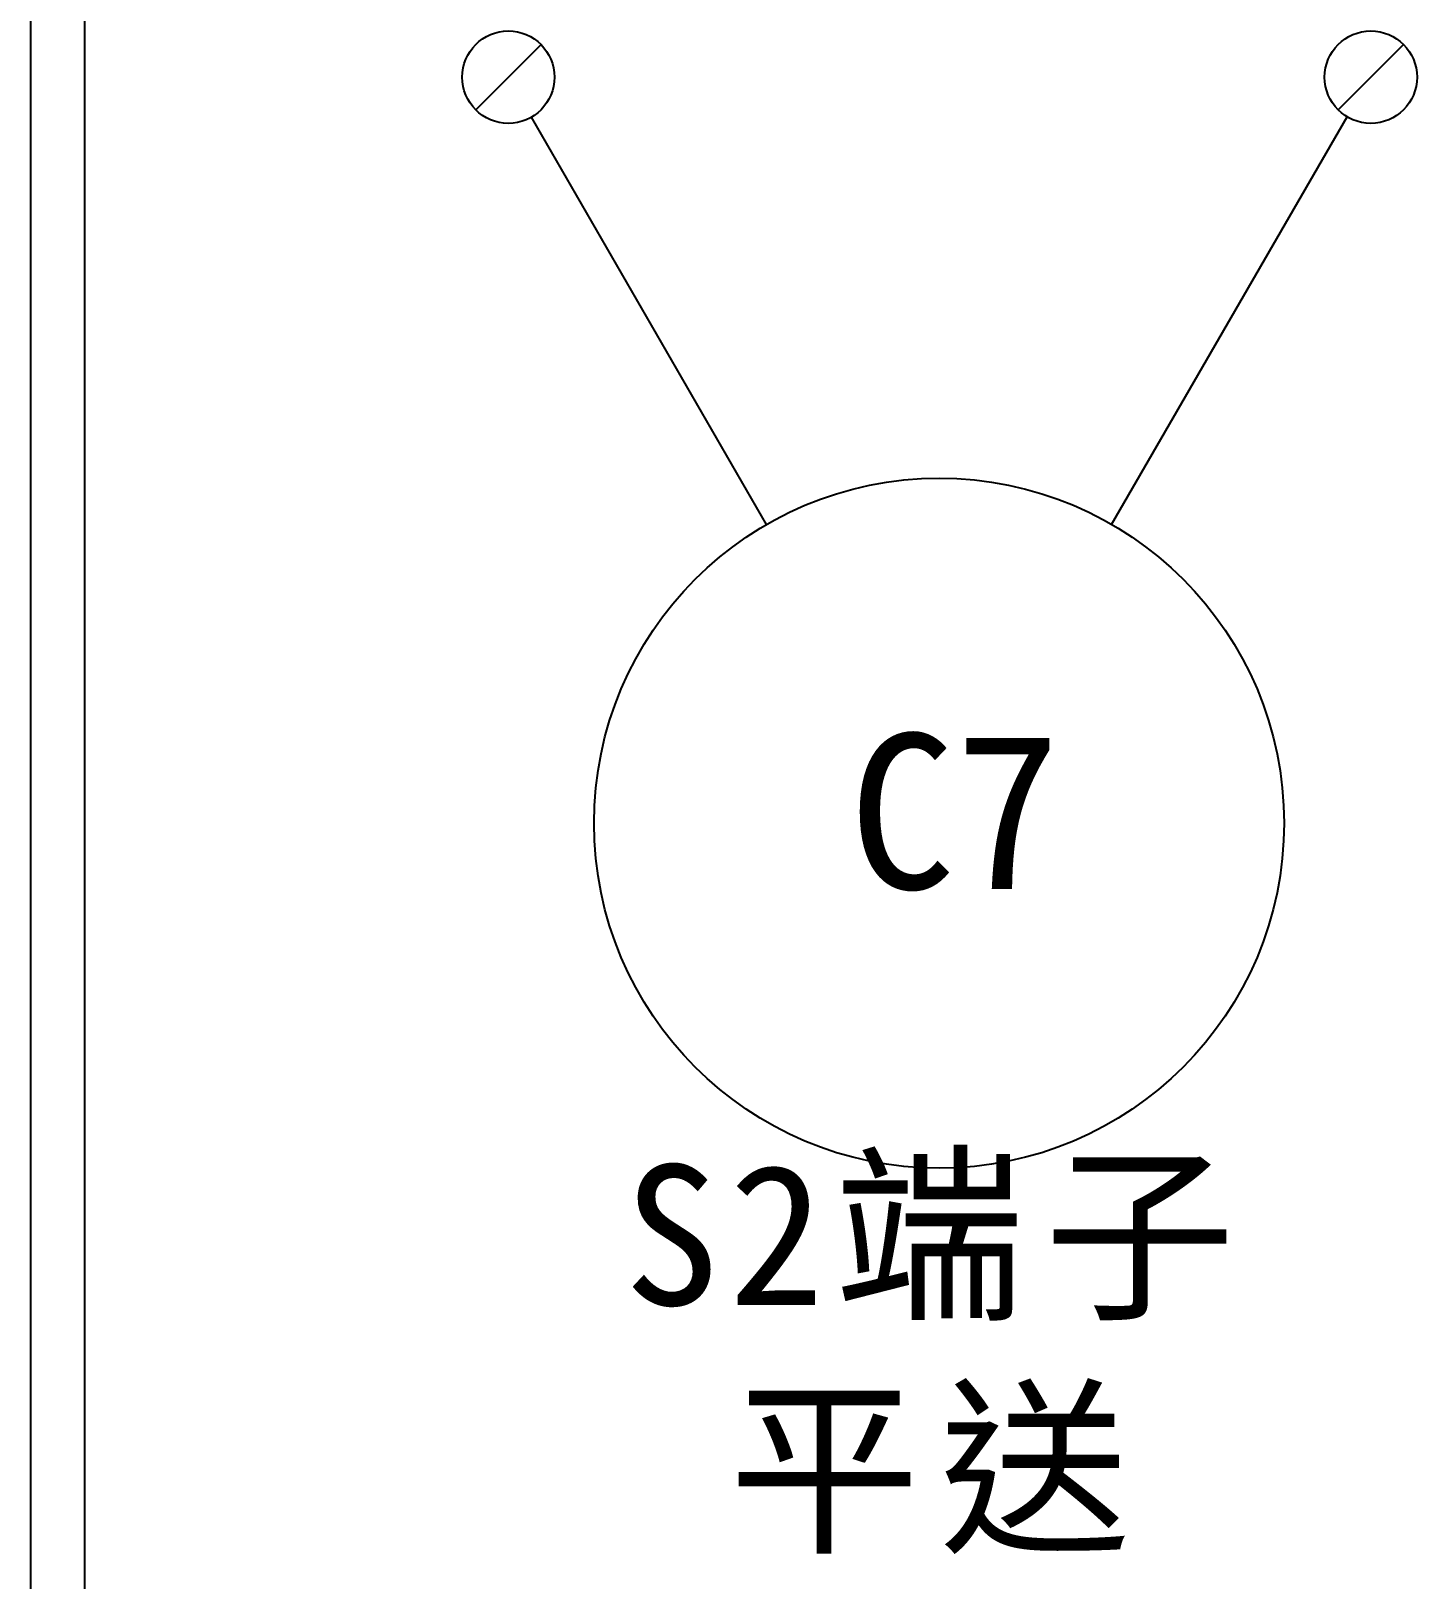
# Model space of a CAD drawing. Extents: x 10 to 297, y 3 to 207.
# Drawn here: x 10 to 42.14, y 24.98 to 60.88 of the extents above; entities that cross this region are included whole.
import ezdxf

# ---------------------------------------------------------------- set-up
doc = ezdxf.new("R2010")
doc.units = 0
doc.layers.get('0').update_dxf_attribs({"linetype": 'CONTINUOUS'})
doc.layers.add('圖框層', color=7, linetype='CONTINUOUS')
doc.styles.add('STSL', font='KAIU.TTF')
doc.styles.add('標楷體', font='KAIU.TTF')

msp = doc.modelspace()

# ---------------------------------------------------------------- linework, layer by layer
for p, q in [((21.828, 60.57), (20.313, 59.055)), ((41.828, 60.57), (40.313, 59.055)), ((27.059, 49.44), (21.606, 58.885)), ((35.059, 49.44), (40.518, 58.895))]:
    msp.add_line(p, q)
for centre, radius in [((21.07, 59.812), 1.071), ((41.07, 59.812), 1.071), ((31.059, 42.512), 8)]:
    msp.add_circle(centre, radius)
at = {"layer": '圖框層', "color": 7}
for p, q in [((10, 3), (10, 206.969)), ((11.25, 4.25), (11.25, 205.719))]:
    msp.add_line(p, q, dxfattribs=at)

# ---------------------------------------------------------------- texts
at = {"color": 0, "insert": (31.059, 34.59), "char_height": 3.25, "width": 24.14544, "attachment_point": 2, "style": '標楷體'}
msp.add_mtext('{\\T1.1;S2端子\\P平送}', dxfattribs=at)
at = {"layer": '圖框層', "color": 4, "style": 'STSL'}
msp.add_text('C7', height=3.6, dxfattribs=at).set_placement((28.974, 40.988))

doc.saveas('drawing.dxf')
